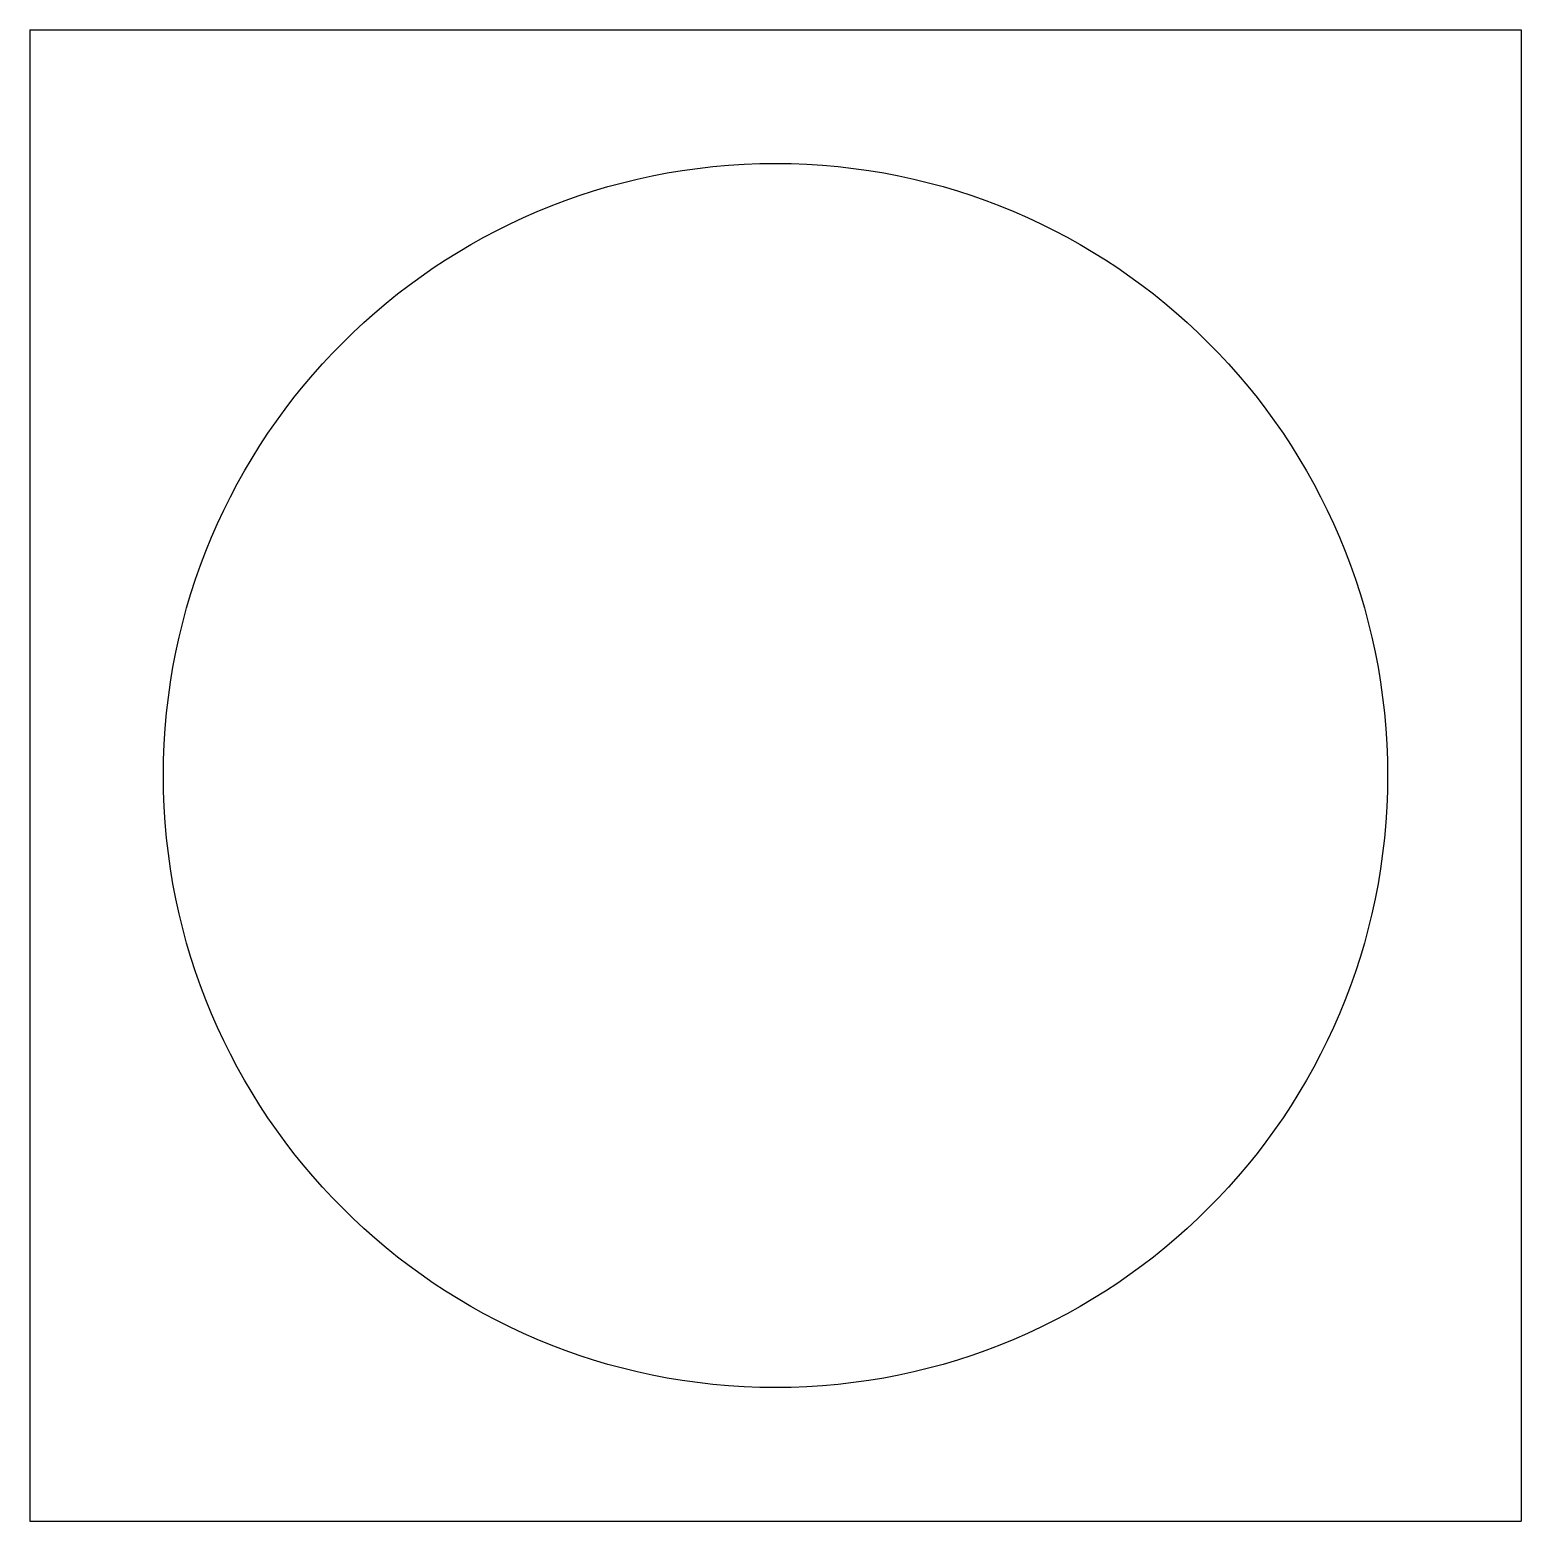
# Model space of a CAD drawing. Extents: x 44 to 56, y 115 to 127.
import ezdxf

# ---------------------------------------------------------------- set-up
doc = ezdxf.new("R2010")
doc.units = 0
doc.layers.add('MODELSKETCH_VISIBLE', color=7, linetype='CONTINUOUS')

msp = doc.modelspace()

# ---------------------------------------------------------------- linework, layer by layer
at = {"layer": 'MODELSKETCH_VISIBLE'}
for p, q in [((44, 127), (44, 115)), ((44, 127), (56, 127)), ((56, 127), (56, 115)), ((44, 115), (56, 115))]:
    msp.add_line(p, q, dxfattribs=at)
msp.add_circle((50, 121), 4.925, dxfattribs=at)

doc.saveas('drawing.dxf')
